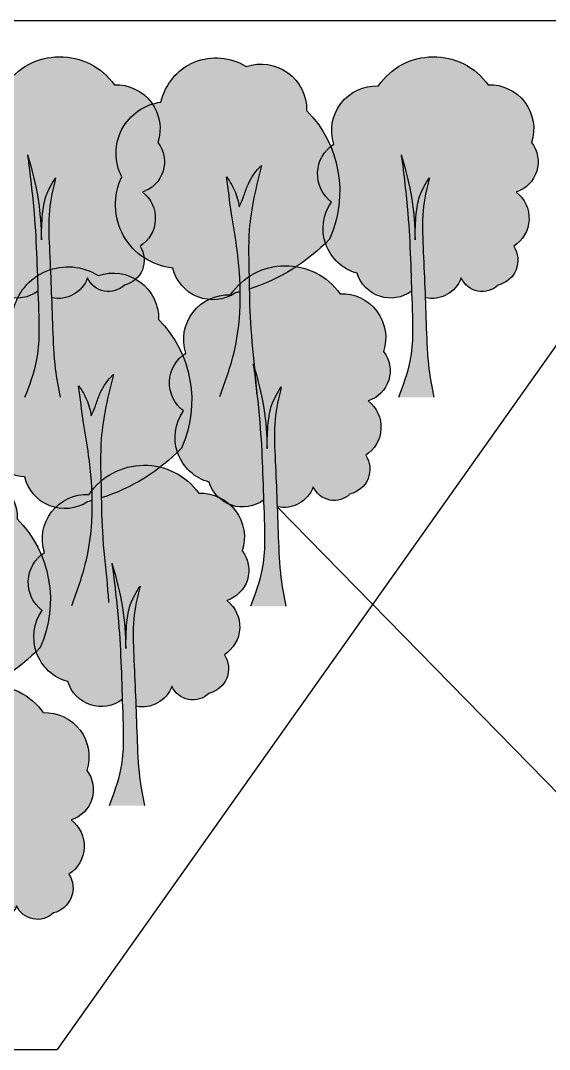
# Model space of a CAD drawing. Header units: millimetres. Extents: x -168 to 2937, y -666 to 1342.
# Drawn here: x 1070.3 to 1094.69, y 622.48 to 669.89 of the extents above; entities that cross this region are included whole.
import ezdxf

# ---------------------------------------------------------------- set-up
doc = ezdxf.new("R2010")
doc.units = ezdxf.units.MM

msp = doc.modelspace()

# ---------------------------------------------------------------- hatches: boundary and pattern name
h = msp.add_hatch(color=82)
edge = h.paths.add_edge_path()
edge.add_spline(control_points=[(1071.103, 657.425), (1071.063, 658.625), (1071.002, 660.714), (1070.742, 662.802), (1070.63, 663.703)], knot_values=[0, 0, 0, 0, 2.488764, 4.377171, 4.377171, 4.377171, 4.377171], degree=3, periodic=0)
edge.add_spline(control_points=[(1070.63, 663.703), (1070.82, 663.026), (1071.18, 661.743), (1071.242, 660.413), (1071.271, 659.784)], knot_values=[0, 0, 0, 0, 2.101943, 3.981989, 3.981989, 3.981989, 3.981989], degree=3, periodic=0)
edge.add_spline(control_points=[(1071.271, 659.784), (1071.274, 660.185), (1071.279, 660.856), (1071.438, 661.855), (1071.751, 662.369), (1071.922, 662.649)], knot_values=[0, 0, 0, 0, 1.203401, 2.016222, 2.989721, 2.989721, 2.989721, 2.989721], degree=3, periodic=0)
edge.add_spline(control_points=[(1071.922, 662.649), (1071.802, 662.148), (1071.552, 661.098), (1071.647, 659.233), (1071.701, 657.896), (1071.731, 657.118)], knot_values=[0, 0, 0, 0, 1.06753, 2.238246, 3.860341, 3.860341, 3.860341, 3.860341], degree=3, periodic=0)
edge.add_arc((1072.035, 658.532), 1.446, 257.8355, 339.9128)
edge.add_arc((1074.361, 658.467), 1.059, 204.0509, 314.0509)
edge.add_arc((1074.829, 658.849), 1.174, 283.1893, 393.1893)
edge.add_arc((1074.992, 660.78), 1.527, 302.482, 412.482)
edge.add_arc((1075.481, 663.381), 1.458, 287.599, 397.599)
edge.add_arc((1074.7, 664.901), 2.036, 341.9772, 451.9772)
edge.add_arc((1072.121, 665.138), 3.087, 35.6225, 145.6225)
edge.add_arc((1069.484, 664.816), 2.067, 87.5238, 197.5238)
edge.add_arc((1068.393, 662.826), 1.626, 122.7822, 232.7822)
edge.add_arc((1069.151, 660.306), 2.129, 144.8712, 254.8712)
edge.add_arc((1070.139, 658.716), 1.612, 196.8088, 306.7501)
h = msp.add_hatch(color=82)
edge = h.paths.add_edge_path()
edge.add_spline(control_points=[(1079.806, 662.687), (1079.863, 662.604), (1080.078, 662.288), (1080.293, 661.823), (1080.363, 661.427), (1080.385, 661.308)], knot_values=[0, 0, 0, 0, 0.301851, 1.145417, 1.507706, 1.507706, 1.507706, 1.507706], degree=3, periodic=0)
edge.add_spline(control_points=[(1080.385, 661.308), (1080.452, 661.458), (1080.594, 661.777), (1080.801, 662.428), (1081.109, 662.919), (1081.378, 663.183), (1081.408, 663.212)], knot_values=[0, 0, 0, 0, 0.493374, 1.044913, 2.052444, 2.177929, 2.177929, 2.177929, 2.177929], degree=3, periodic=0)
edge.add_spline(control_points=[(1081.408, 663.212), (1081.167, 662.228), (1080.753, 660.544), (1080.833, 658.621), (1080.848, 657.712), (1080.851, 657.52)], knot_values=[0, 0, 0, 0, 3.021013, 5.168702, 5.743394, 5.743394, 5.743394, 5.743394], degree=3, periodic=0)
edge.add_arc((1078.116, 666.058), 8.965, 287.7625, 315.8902)
edge.add_arc((1079.678, 662.009), 5.345, 335.8041, 404.4294)
edge.add_arc((1081.395, 665.785), 2.1, 359.0522, 469.0522)
edge.add_arc((1079.316, 665.574), 2.6, 57.6103, 167.6103)
edge.add_arc((1077.08, 663.782), 2.37, 97.343, 207.343)
edge.add_arc((1077.62, 661.413), 2.939, 154.1922, 264.1922)
edge.add_arc((1079.172, 658.93), 1.9, 193.3944, 303.3944)
edge.add_arc((1078.116, 666.058), 8.965, 283.5554, 284.9737)
edge.add_spline(control_points=[(1080.433, 657.397), (1080.423, 658.101), (1080.317, 659.312), (1080.014, 661.052), (1079.879, 662.118), (1079.806, 662.687)], knot_values=[4.949863, 4.949863, 4.949863, 4.949863, 7.040518, 8.542902, 10.261986, 10.261986, 10.261986, 10.261986], degree=3, periodic=0)
h = msp.add_hatch(color=46)
edge = h.paths.add_edge_path()
edge.add_spline(control_points=[(1081.186, 652.71), (1081.165, 653.002), (1081.086, 654.087), (1080.884, 655.686), (1080.86, 657.001), (1080.851, 657.52)], knot_values=[5.743394, 5.743394, 5.743394, 5.743394, 6.619815, 9.009062, 10.567579, 10.567579, 10.567579, 10.567579], degree=3, periodic=0)
edge.add_arc((1078.116, 666.058), 8.965, 287.7625, 315.8902)
edge.add_arc((1079.678, 662.009), 5.345, 335.8041, 404.4294)
edge.add_arc((1081.395, 665.785), 2.1, 359.0522, 469.0522)
edge.add_arc((1079.316, 665.574), 2.6, 57.6103, 167.6103)
edge.add_arc((1077.08, 663.782), 2.37, 97.343, 207.343)
edge.add_arc((1077.62, 661.413), 2.939, 154.1922, 264.1922)
edge.add_arc((1079.172, 658.93), 1.9, 193.3944, 303.3944)
edge.add_arc((1078.116, 666.058), 8.965, 283.5554, 284.9737)
edge.add_spline(control_points=[(1080.433, 657.397), (1080.446, 656.475), (1080.308, 654.815), (1079.746, 653.258), (1079.495, 652.563)], knot_values=[0, 0, 0, 0, 2.741304, 4.949863, 4.949863, 4.949863, 4.949863], degree=3, periodic=0)
edge.add_line((1079.495, 652.563), (1081.186, 652.71))
edge = h.paths.add_edge_path(flags=17)
edge.add_spline(control_points=[(1080.433, 657.397), (1080.423, 658.101), (1080.317, 659.312), (1080.014, 661.052), (1079.879, 662.118), (1079.806, 662.687)], knot_values=[4.949863, 4.949863, 4.949863, 4.949863, 7.040518, 8.542902, 10.261986, 10.261986, 10.261986, 10.261986], degree=3, periodic=0)
edge.add_spline(control_points=[(1079.806, 662.687), (1079.863, 662.604), (1080.078, 662.288), (1080.293, 661.823), (1080.363, 661.427), (1080.385, 661.308)], knot_values=[0, 0, 0, 0, 0.301851, 1.145417, 1.507706, 1.507706, 1.507706, 1.507706], degree=3, periodic=0)
edge.add_spline(control_points=[(1080.385, 661.308), (1080.452, 661.458), (1080.594, 661.777), (1080.801, 662.428), (1081.109, 662.919), (1081.378, 663.183), (1081.408, 663.212)], knot_values=[0, 0, 0, 0, 0.493374, 1.044913, 2.052444, 2.177929, 2.177929, 2.177929, 2.177929], degree=3, periodic=0)
edge.add_spline(control_points=[(1081.408, 663.212), (1081.167, 662.228), (1080.753, 660.544), (1080.833, 658.621), (1080.848, 657.712), (1080.851, 657.52)], knot_values=[0, 0, 0, 0, 3.021013, 5.168702, 5.743394, 5.743394, 5.743394, 5.743394], degree=3, periodic=0)
edge.add_arc((1078.116, 666.058), 8.965, 287.7625, 315.8902)
edge.add_arc((1079.678, 662.009), 5.345, 335.8041, 404.4294)
edge.add_arc((1081.395, 665.785), 2.1, 359.0522, 469.0522)
edge.add_arc((1079.316, 665.574), 2.6, 57.6103, 167.6103)
edge.add_arc((1077.08, 663.782), 2.37, 97.343, 207.343)
edge.add_arc((1077.62, 661.413), 2.939, 154.1922, 264.1922)
edge.add_arc((1079.172, 658.93), 1.9, 193.3944, 303.3944)
edge.add_arc((1078.116, 666.058), 8.965, 283.5554, 284.9737)
h = msp.add_hatch(color=82)
edge = h.paths.add_edge_path()
edge.add_spline(control_points=[(1088.334, 657.425), (1088.294, 658.625), (1088.233, 660.714), (1087.973, 662.802), (1087.861, 663.703)], knot_values=[0, 0, 0, 0, 2.488764, 4.377171, 4.377171, 4.377171, 4.377171], degree=3, periodic=0)
edge.add_spline(control_points=[(1087.861, 663.703), (1088.051, 663.026), (1088.411, 661.743), (1088.473, 660.413), (1088.502, 659.784)], knot_values=[0, 0, 0, 0, 2.101943, 3.981989, 3.981989, 3.981989, 3.981989], degree=3, periodic=0)
edge.add_spline(control_points=[(1088.502, 659.784), (1088.505, 660.185), (1088.51, 660.856), (1088.669, 661.855), (1088.982, 662.369), (1089.153, 662.649)], knot_values=[0, 0, 0, 0, 1.203401, 2.016222, 2.989721, 2.989721, 2.989721, 2.989721], degree=3, periodic=0)
edge.add_spline(control_points=[(1089.153, 662.649), (1089.033, 662.148), (1088.783, 661.098), (1088.878, 659.233), (1088.932, 657.896), (1088.962, 657.118)], knot_values=[0, 0, 0, 0, 1.06753, 2.238246, 3.860341, 3.860341, 3.860341, 3.860341], degree=3, periodic=0)
edge.add_arc((1089.266, 658.532), 1.446, 257.8355, 339.9128)
edge.add_arc((1091.592, 658.467), 1.059, 204.0509, 314.0509)
edge.add_arc((1092.06, 658.849), 1.174, 283.1893, 393.1893)
edge.add_arc((1092.223, 660.78), 1.527, 302.482, 412.482)
edge.add_arc((1092.712, 663.381), 1.458, 287.599, 397.599)
edge.add_arc((1091.931, 664.901), 2.036, 341.9772, 451.9772)
edge.add_arc((1089.352, 665.138), 3.087, 35.6225, 145.6225)
edge.add_arc((1086.715, 664.816), 2.067, 87.5238, 197.5238)
edge.add_arc((1085.624, 662.826), 1.626, 122.7822, 232.7822)
edge.add_arc((1086.382, 660.306), 2.129, 144.8712, 254.8712)
edge.add_arc((1087.37, 658.716), 1.612, 196.8088, 306.7501)
h = msp.add_hatch(color=46)
edge = h.paths.add_edge_path()
edge.add_spline(control_points=[(1071.706, 657.761), (1071.683, 658.324), (1071.636, 659.449), (1071.554, 661.06), (1071.785, 662.075), (1071.896, 662.539)], knot_values=[0.077867, 0.077867, 0.077867, 0.077867, 1.252841, 2.423557, 3.41322, 3.41322, 3.41322, 3.41322], degree=3, periodic=0)
edge.add_line((1071.896, 662.539), (1071.912, 662.632))
edge.add_spline(control_points=[(1071.912, 662.632), (1071.744, 662.358), (1071.437, 661.849), (1071.279, 660.856), (1071.274, 660.185), (1071.271, 659.784)], knot_values=[0, 0, 0, 0, 0.662796, 1.227255, 2.06295, 2.06295, 2.06295, 2.06295], degree=3, periodic=0)
edge.add_spline(control_points=[(1071.271, 659.784), (1071.242, 660.413), (1071.18, 661.743), (1070.82, 663.026), (1070.63, 663.703)], knot_values=[0, 0, 0, 0, 1.880046, 3.981989, 3.981989, 3.981989, 3.981989], degree=3, periodic=0)
edge.add_spline(control_points=[(1070.63, 663.703), (1070.742, 662.802), (1070.988, 660.827), (1071.056, 658.852), (1071.092, 657.768)], knot_values=[0, 0, 0, 0, 1.888407, 4.139544, 4.139544, 4.139544, 4.139544], degree=3, periodic=0)
edge.add_line((1071.092, 657.768), (1071.706, 657.761))
h = msp.add_hatch(color=46)
edge = h.paths.add_edge_path()
edge.add_spline(control_points=[(1088.937, 657.761), (1088.914, 658.324), (1088.867, 659.449), (1088.785, 661.06), (1089.016, 662.075), (1089.127, 662.539)], knot_values=[0.077867, 0.077867, 0.077867, 0.077867, 1.252841, 2.423557, 3.41322, 3.41322, 3.41322, 3.41322], degree=3, periodic=0)
edge.add_line((1089.127, 662.539), (1089.143, 662.632))
edge.add_spline(control_points=[(1089.143, 662.632), (1088.975, 662.358), (1088.668, 661.849), (1088.51, 660.856), (1088.505, 660.185), (1088.502, 659.784)], knot_values=[0, 0, 0, 0, 0.662796, 1.227255, 2.06295, 2.06295, 2.06295, 2.06295], degree=3, periodic=0)
edge.add_spline(control_points=[(1088.502, 659.784), (1088.473, 660.413), (1088.411, 661.743), (1088.051, 663.026), (1087.861, 663.703)], knot_values=[0, 0, 0, 0, 1.880046, 3.981989, 3.981989, 3.981989, 3.981989], degree=3, periodic=0)
edge.add_spline(control_points=[(1087.861, 663.703), (1087.973, 662.802), (1088.219, 660.827), (1088.287, 658.852), (1088.323, 657.768)], knot_values=[0, 0, 0, 0, 1.888407, 4.139544, 4.139544, 4.139544, 4.139544], degree=3, periodic=0)
edge.add_line((1088.323, 657.768), (1088.937, 657.761))
h = msp.add_hatch(color=82)
edge = h.paths.add_edge_path()
edge.add_spline(control_points=[(1072.981, 653.058), (1073.038, 652.975), (1073.253, 652.66), (1073.468, 652.194), (1073.539, 651.798), (1073.56, 651.679)], knot_values=[0, 0, 0, 0, 0.301851, 1.145417, 1.507706, 1.507706, 1.507706, 1.507706], degree=3, periodic=0)
edge.add_spline(control_points=[(1073.56, 651.679), (1073.627, 651.83), (1073.769, 652.148), (1073.976, 652.8), (1074.284, 653.29), (1074.553, 653.555), (1074.583, 653.584)], knot_values=[0, 0, 0, 0, 0.493374, 1.044913, 2.052444, 2.177929, 2.177929, 2.177929, 2.177929], degree=3, periodic=0)
edge.add_spline(control_points=[(1074.583, 653.584), (1074.342, 652.6), (1073.928, 650.916), (1074.008, 648.992), (1074.023, 648.084), (1074.026, 647.892)], knot_values=[0, 0, 0, 0, 3.021013, 5.168702, 5.743394, 5.743394, 5.743394, 5.743394], degree=3, periodic=0)
edge.add_arc((1071.291, 656.429), 8.965, 287.7625, 315.8902)
edge.add_arc((1072.853, 652.38), 5.345, 335.8041, 404.4294)
edge.add_arc((1074.57, 656.156), 2.1, 359.0522, 469.0522)
edge.add_arc((1072.491, 655.946), 2.6, 57.6103, 167.6103)
edge.add_arc((1070.255, 654.153), 2.37, 97.343, 207.343)
edge.add_arc((1070.795, 651.785), 2.939, 154.1922, 264.1922)
edge.add_arc((1072.347, 649.301), 1.9, 193.3944, 303.3944)
edge.add_arc((1071.291, 656.429), 8.965, 283.5554, 284.9737)
edge.add_spline(control_points=[(1073.608, 647.769), (1073.598, 648.472), (1073.492, 649.683), (1073.189, 651.424), (1073.054, 652.49), (1072.981, 653.058)], knot_values=[4.949863, 4.949863, 4.949863, 4.949863, 7.040518, 8.542902, 10.261986, 10.261986, 10.261986, 10.261986], degree=3, periodic=0)
h = msp.add_hatch(color=46)
edge = h.paths.add_edge_path()
edge.add_spline(control_points=[(1074.361, 643.082), (1074.34, 643.373), (1074.261, 644.459), (1074.059, 646.058), (1074.035, 647.372), (1074.026, 647.892)], knot_values=[5.743394, 5.743394, 5.743394, 5.743394, 6.619815, 9.009062, 10.567579, 10.567579, 10.567579, 10.567579], degree=3, periodic=0)
edge.add_arc((1071.291, 656.429), 8.965, 287.7625, 315.8902)
edge.add_arc((1072.853, 652.38), 5.345, 335.8041, 404.4294)
edge.add_arc((1074.57, 656.156), 2.1, 359.0522, 469.0522)
edge.add_arc((1072.491, 655.946), 2.6, 57.6103, 167.6103)
edge.add_arc((1070.255, 654.153), 2.37, 97.343, 207.343)
edge.add_arc((1070.795, 651.785), 2.939, 154.1922, 264.1922)
edge.add_arc((1072.347, 649.301), 1.9, 193.3944, 303.3944)
edge.add_arc((1071.291, 656.429), 8.965, 283.5554, 284.9737)
edge.add_spline(control_points=[(1073.608, 647.769), (1073.621, 646.847), (1073.483, 645.186), (1072.921, 643.629), (1072.67, 642.934)], knot_values=[0, 0, 0, 0, 2.741304, 4.949863, 4.949863, 4.949863, 4.949863], degree=3, periodic=0)
edge.add_line((1072.67, 642.934), (1074.361, 643.082))
edge = h.paths.add_edge_path(flags=17)
edge.add_spline(control_points=[(1073.608, 647.769), (1073.598, 648.472), (1073.492, 649.683), (1073.189, 651.424), (1073.054, 652.49), (1072.981, 653.058)], knot_values=[4.949863, 4.949863, 4.949863, 4.949863, 7.040518, 8.542902, 10.261986, 10.261986, 10.261986, 10.261986], degree=3, periodic=0)
edge.add_spline(control_points=[(1072.981, 653.058), (1073.038, 652.975), (1073.253, 652.66), (1073.468, 652.194), (1073.539, 651.798), (1073.56, 651.679)], knot_values=[0, 0, 0, 0, 0.301851, 1.145417, 1.507706, 1.507706, 1.507706, 1.507706], degree=3, periodic=0)
edge.add_spline(control_points=[(1073.56, 651.679), (1073.627, 651.83), (1073.769, 652.148), (1073.976, 652.8), (1074.284, 653.29), (1074.553, 653.555), (1074.583, 653.584)], knot_values=[0, 0, 0, 0, 0.493374, 1.044913, 2.052444, 2.177929, 2.177929, 2.177929, 2.177929], degree=3, periodic=0)
edge.add_spline(control_points=[(1074.583, 653.584), (1074.342, 652.6), (1073.928, 650.916), (1074.008, 648.992), (1074.023, 648.084), (1074.026, 647.892)], knot_values=[0, 0, 0, 0, 3.021013, 5.168702, 5.743394, 5.743394, 5.743394, 5.743394], degree=3, periodic=0)
edge.add_arc((1071.291, 656.429), 8.965, 287.7625, 315.8902)
edge.add_arc((1072.853, 652.38), 5.345, 335.8041, 404.4294)
edge.add_arc((1074.57, 656.156), 2.1, 359.0522, 469.0522)
edge.add_arc((1072.491, 655.946), 2.6, 57.6103, 167.6103)
edge.add_arc((1070.255, 654.153), 2.37, 97.343, 207.343)
edge.add_arc((1070.795, 651.785), 2.939, 154.1922, 264.1922)
edge.add_arc((1072.347, 649.301), 1.9, 193.3944, 303.3944)
edge.add_arc((1071.291, 656.429), 8.965, 283.5554, 284.9737)
h = msp.add_hatch(color=82)
edge = h.paths.add_edge_path()
edge.add_spline(control_points=[(1081.509, 647.796), (1081.469, 648.996), (1081.408, 651.085), (1081.148, 653.174), (1081.036, 654.074)], knot_values=[0, 0, 0, 0, 2.488764, 4.377171, 4.377171, 4.377171, 4.377171], degree=3, periodic=0)
edge.add_spline(control_points=[(1081.036, 654.074), (1081.226, 653.397), (1081.586, 652.114), (1081.648, 650.784), (1081.677, 650.156)], knot_values=[0, 0, 0, 0, 2.101943, 3.981989, 3.981989, 3.981989, 3.981989], degree=3, periodic=0)
edge.add_spline(control_points=[(1081.677, 650.156), (1081.68, 650.556), (1081.685, 651.228), (1081.844, 652.227), (1082.157, 652.74), (1082.328, 653.02)], knot_values=[0, 0, 0, 0, 1.203401, 2.016222, 2.989721, 2.989721, 2.989721, 2.989721], degree=3, periodic=0)
edge.add_spline(control_points=[(1082.328, 653.02), (1082.208, 652.519), (1081.958, 651.469), (1082.053, 649.605), (1082.107, 648.267), (1082.137, 647.49)], knot_values=[0, 0, 0, 0, 1.06753, 2.238246, 3.860341, 3.860341, 3.860341, 3.860341], degree=3, periodic=0)
edge.add_arc((1082.441, 648.903), 1.446, 257.8355, 339.9128)
edge.add_arc((1084.767, 648.839), 1.059, 204.0509, 314.0509)
edge.add_arc((1085.235, 649.22), 1.174, 283.1893, 393.1893)
edge.add_arc((1085.398, 651.151), 1.527, 302.482, 412.482)
edge.add_arc((1085.887, 653.753), 1.458, 287.599, 397.599)
edge.add_arc((1085.106, 655.272), 2.036, 341.9772, 451.9772)
edge.add_arc((1082.527, 655.509), 3.087, 35.6225, 145.6225)
edge.add_arc((1079.89, 655.187), 2.067, 87.5238, 197.5238)
edge.add_arc((1078.799, 653.198), 1.626, 122.7822, 232.7822)
edge.add_arc((1079.557, 650.677), 2.129, 144.8712, 254.8712)
edge.add_arc((1080.545, 649.088), 1.612, 196.8088, 306.7501)
h = msp.add_hatch(color=46)
edge = h.paths.add_edge_path()
edge.add_line((1071.706, 657.761), (1071.092, 657.768))
edge.add_spline(control_points=[(1071.092, 657.768), (1071.096, 657.654), (1071.099, 657.539), (1071.103, 657.425)], knot_values=[4.139544, 4.139544, 4.139544, 4.139544, 4.377171, 4.377171, 4.377171, 4.377171], degree=3, periodic=0)
edge.add_spline(control_points=[(1071.103, 657.425), (1071.106, 657.344), (1071.109, 657.263), (1071.111, 657.182)], knot_values=[4.377171, 4.377171, 4.377171, 4.377171, 4.545079, 4.545079, 4.545079, 4.545079], degree=3, periodic=0)
edge.add_line((1071.111, 657.182), (1071.706, 657.761))
edge = h.paths.add_edge_path()
edge.add_spline(control_points=[(1071.731, 657.118), (1071.723, 657.333), (1071.714, 657.547), (1071.706, 657.761)], knot_values=[3.41322, 3.41322, 3.41322, 3.41322, 3.860341, 3.860341, 3.860341, 3.860341], degree=3, periodic=0)
edge.add_line((1071.706, 657.761), (1071.111, 657.182))
edge.add_spline(control_points=[(1071.111, 657.182), (1071.111, 657.178), (1071.111, 657.175), (1071.112, 657.171)], knot_values=[4.545079, 4.545079, 4.545079, 4.545079, 4.552356, 4.552356, 4.552356, 4.552356], degree=3, periodic=0)
edge.add_line((1071.112, 657.171), (1071.731, 657.118))
edge = h.paths.add_edge_path()
edge.add_line((1071.731, 657.118), (1071.112, 657.171))
edge.add_spline(control_points=[(1071.112, 657.171), (1071.114, 657.105), (1071.116, 657.039), (1071.118, 656.973)], knot_values=[4.552356, 4.552356, 4.552356, 4.552356, 4.68879, 4.68879, 4.68879, 4.68879], degree=3, periodic=0)
edge.add_line((1071.118, 656.973), (1071.737, 656.945))
edge.add_spline(control_points=[(1071.737, 656.945), (1071.735, 657.003), (1071.733, 657.061), (1071.731, 657.118)], knot_values=[3.860341, 3.860341, 3.860341, 3.860341, 3.980934, 3.980934, 3.980934, 3.980934], degree=3, periodic=0)
h = msp.add_hatch(color=46)
edge = h.paths.add_edge_path()
edge.add_line((1088.937, 657.761), (1088.323, 657.768))
edge.add_spline(control_points=[(1088.323, 657.768), (1088.327, 657.654), (1088.33, 657.539), (1088.334, 657.425)], knot_values=[4.139544, 4.139544, 4.139544, 4.139544, 4.377171, 4.377171, 4.377171, 4.377171], degree=3, periodic=0)
edge.add_spline(control_points=[(1088.334, 657.425), (1088.337, 657.344), (1088.339, 657.263), (1088.342, 657.182)], knot_values=[4.377171, 4.377171, 4.377171, 4.377171, 4.545079, 4.545079, 4.545079, 4.545079], degree=3, periodic=0)
edge.add_line((1088.342, 657.182), (1088.937, 657.761))
edge = h.paths.add_edge_path()
edge.add_spline(control_points=[(1088.962, 657.118), (1088.954, 657.333), (1088.945, 657.547), (1088.937, 657.761)], knot_values=[3.41322, 3.41322, 3.41322, 3.41322, 3.860341, 3.860341, 3.860341, 3.860341], degree=3, periodic=0)
edge.add_line((1088.937, 657.761), (1088.342, 657.182))
edge.add_spline(control_points=[(1088.342, 657.182), (1088.342, 657.178), (1088.342, 657.175), (1088.343, 657.171)], knot_values=[4.545079, 4.545079, 4.545079, 4.545079, 4.552356, 4.552356, 4.552356, 4.552356], degree=3, periodic=0)
edge.add_line((1088.343, 657.171), (1088.962, 657.118))
edge = h.paths.add_edge_path()
edge.add_line((1088.962, 657.118), (1088.343, 657.171))
edge.add_spline(control_points=[(1088.343, 657.171), (1088.345, 657.105), (1088.347, 657.039), (1088.349, 656.973)], knot_values=[4.552356, 4.552356, 4.552356, 4.552356, 4.68879, 4.68879, 4.68879, 4.68879], degree=3, periodic=0)
edge.add_line((1088.349, 656.973), (1088.968, 656.945))
edge.add_spline(control_points=[(1088.968, 656.945), (1088.966, 657.003), (1088.964, 657.061), (1088.962, 657.118)], knot_values=[3.860341, 3.860341, 3.860341, 3.860341, 3.980934, 3.980934, 3.980934, 3.980934], degree=3, periodic=0)
h = msp.add_hatch(color=46)
edge = h.paths.add_edge_path()
edge.add_spline(control_points=[(1072.126, 652.535), (1072.042, 652.971), (1071.844, 654.018), (1071.791, 655.5), (1071.753, 656.533), (1071.737, 656.945)], knot_values=[3.980934, 3.980934, 3.980934, 3.980934, 4.904631, 6.199882, 7.060459, 7.060459, 7.060459, 7.060459], degree=3, periodic=0)
edge.add_line((1071.737, 656.945), (1071.118, 656.973))
edge.add_spline(control_points=[(1071.118, 656.973), (1071.12, 656.923), (1071.153, 655.99), (1071.223, 654.455), (1070.707, 653.079), (1070.493, 652.529)], knot_values=[4.68879, 4.68879, 4.68879, 4.68879, 4.79327, 6.616532, 7.833899, 7.833899, 7.833899, 7.833899], degree=3, periodic=0)
edge.add_line((1070.493, 652.529), (1072.126, 652.535))
h = msp.add_hatch(color=46)
edge = h.paths.add_edge_path()
edge.add_spline(control_points=[(1089.357, 652.535), (1089.273, 652.971), (1089.075, 654.018), (1089.022, 655.5), (1088.984, 656.533), (1088.968, 656.945)], knot_values=[3.980934, 3.980934, 3.980934, 3.980934, 4.904631, 6.199882, 7.060459, 7.060459, 7.060459, 7.060459], degree=3, periodic=0)
edge.add_line((1088.968, 656.945), (1088.349, 656.973))
edge.add_spline(control_points=[(1088.349, 656.973), (1088.351, 656.923), (1088.384, 655.99), (1088.454, 654.455), (1087.938, 653.079), (1087.724, 652.529)], knot_values=[4.68879, 4.68879, 4.68879, 4.68879, 4.79327, 6.616532, 7.833899, 7.833899, 7.833899, 7.833899], degree=3, periodic=0)
edge.add_line((1087.724, 652.529), (1089.357, 652.535))
h = msp.add_hatch(color=46)
edge = h.paths.add_edge_path()
edge.add_spline(control_points=[(1082.112, 648.133), (1082.089, 648.696), (1082.042, 649.821), (1081.96, 651.431), (1082.191, 652.446), (1082.302, 652.911)], knot_values=[0.077867, 0.077867, 0.077867, 0.077867, 1.252841, 2.423557, 3.41322, 3.41322, 3.41322, 3.41322], degree=3, periodic=0)
edge.add_line((1082.302, 652.911), (1082.318, 653.004))
edge.add_spline(control_points=[(1082.318, 653.004), (1082.15, 652.729), (1081.843, 652.22), (1081.685, 651.228), (1081.68, 650.556), (1081.677, 650.156)], knot_values=[0, 0, 0, 0, 0.662796, 1.227255, 2.06295, 2.06295, 2.06295, 2.06295], degree=3, periodic=0)
edge.add_spline(control_points=[(1081.677, 650.156), (1081.648, 650.784), (1081.586, 652.114), (1081.226, 653.397), (1081.036, 654.074)], knot_values=[0, 0, 0, 0, 1.880046, 3.981989, 3.981989, 3.981989, 3.981989], degree=3, periodic=0)
edge.add_spline(control_points=[(1081.036, 654.074), (1081.148, 653.174), (1081.394, 651.199), (1081.462, 649.223), (1081.498, 648.14)], knot_values=[0, 0, 0, 0, 1.888407, 4.139544, 4.139544, 4.139544, 4.139544], degree=3, periodic=0)
edge.add_line((1081.498, 648.14), (1082.112, 648.133))
h = msp.add_hatch(color=82)
edge = h.paths.add_edge_path()
edge.add_spline(control_points=[(1066.465, 643.866), (1066.522, 643.783), (1066.737, 643.467), (1066.952, 643.002), (1067.022, 642.606), (1067.044, 642.487)], knot_values=[0, 0, 0, 0, 0.301851, 1.145417, 1.507706, 1.507706, 1.507706, 1.507706], degree=3, periodic=0)
edge.add_spline(control_points=[(1067.044, 642.487), (1067.111, 642.637), (1067.253, 642.955), (1067.46, 643.607), (1067.768, 644.098), (1068.037, 644.362), (1068.067, 644.391)], knot_values=[0, 0, 0, 0, 0.493374, 1.044913, 2.052444, 2.177929, 2.177929, 2.177929, 2.177929], degree=3, periodic=0)
edge.add_spline(control_points=[(1068.067, 644.391), (1067.826, 643.407), (1067.412, 641.723), (1067.492, 639.8), (1067.507, 638.891), (1067.51, 638.699)], knot_values=[0, 0, 0, 0, 3.021013, 5.168702, 5.743394, 5.743394, 5.743394, 5.743394], degree=3, periodic=0)
edge.add_arc((1064.775, 647.237), 8.965, 287.7625, 315.8902)
edge.add_arc((1066.337, 643.188), 5.345, 335.8041, 404.4294)
edge.add_arc((1068.054, 646.964), 2.1, 359.0522, 469.0522)
edge.add_arc((1065.975, 646.753), 2.6, 57.6103, 167.6103)
edge.add_arc((1063.739, 644.961), 2.37, 97.343, 207.343)
edge.add_arc((1064.279, 642.592), 2.939, 154.1922, 264.1922)
edge.add_arc((1065.831, 640.108), 1.9, 193.3944, 303.3944)
edge.add_arc((1064.775, 647.237), 8.965, 283.5554, 284.9737)
edge.add_spline(control_points=[(1067.092, 638.576), (1067.082, 639.28), (1066.976, 640.491), (1066.673, 642.231), (1066.538, 643.297), (1066.465, 643.866)], knot_values=[4.949863, 4.949863, 4.949863, 4.949863, 7.040518, 8.542902, 10.261986, 10.261986, 10.261986, 10.261986], degree=3, periodic=0)
h = msp.add_hatch(color=46)
edge = h.paths.add_edge_path()
edge.add_spline(control_points=[(1067.845, 633.889), (1067.824, 634.181), (1067.745, 635.266), (1067.543, 636.865), (1067.519, 638.179), (1067.51, 638.699)], knot_values=[5.743394, 5.743394, 5.743394, 5.743394, 6.619815, 9.009062, 10.567579, 10.567579, 10.567579, 10.567579], degree=3, periodic=0)
edge.add_arc((1064.775, 647.237), 8.965, 287.7625, 315.8902)
edge.add_arc((1066.337, 643.188), 5.345, 335.8041, 404.4294)
edge.add_arc((1068.054, 646.964), 2.1, 359.0522, 469.0522)
edge.add_arc((1065.975, 646.753), 2.6, 57.6103, 167.6103)
edge.add_arc((1063.739, 644.961), 2.37, 97.343, 207.343)
edge.add_arc((1064.279, 642.592), 2.939, 154.1922, 264.1922)
edge.add_arc((1065.831, 640.108), 1.9, 193.3944, 303.3944)
edge.add_arc((1064.775, 647.237), 8.965, 283.5554, 284.9737)
edge.add_spline(control_points=[(1067.092, 638.576), (1067.105, 637.654), (1066.967, 635.994), (1066.405, 634.436), (1066.154, 633.742)], knot_values=[0, 0, 0, 0, 2.741304, 4.949863, 4.949863, 4.949863, 4.949863], degree=3, periodic=0)
edge.add_line((1066.154, 633.742), (1067.845, 633.889))
edge = h.paths.add_edge_path(flags=17)
edge.add_spline(control_points=[(1067.092, 638.576), (1067.082, 639.28), (1066.976, 640.491), (1066.673, 642.231), (1066.538, 643.297), (1066.465, 643.866)], knot_values=[4.949863, 4.949863, 4.949863, 4.949863, 7.040518, 8.542902, 10.261986, 10.261986, 10.261986, 10.261986], degree=3, periodic=0)
edge.add_spline(control_points=[(1066.465, 643.866), (1066.522, 643.783), (1066.737, 643.467), (1066.952, 643.002), (1067.022, 642.606), (1067.044, 642.487)], knot_values=[0, 0, 0, 0, 0.301851, 1.145417, 1.507706, 1.507706, 1.507706, 1.507706], degree=3, periodic=0)
edge.add_spline(control_points=[(1067.044, 642.487), (1067.111, 642.637), (1067.253, 642.955), (1067.46, 643.607), (1067.768, 644.098), (1068.037, 644.362), (1068.067, 644.391)], knot_values=[0, 0, 0, 0, 0.493374, 1.044913, 2.052444, 2.177929, 2.177929, 2.177929, 2.177929], degree=3, periodic=0)
edge.add_spline(control_points=[(1068.067, 644.391), (1067.826, 643.407), (1067.412, 641.723), (1067.492, 639.8), (1067.507, 638.891), (1067.51, 638.699)], knot_values=[0, 0, 0, 0, 3.021013, 5.168702, 5.743394, 5.743394, 5.743394, 5.743394], degree=3, periodic=0)
edge.add_arc((1064.775, 647.237), 8.965, 287.7625, 315.8902)
edge.add_arc((1066.337, 643.188), 5.345, 335.8041, 404.4294)
edge.add_arc((1068.054, 646.964), 2.1, 359.0522, 469.0522)
edge.add_arc((1065.975, 646.753), 2.6, 57.6103, 167.6103)
edge.add_arc((1063.739, 644.961), 2.37, 97.343, 207.343)
edge.add_arc((1064.279, 642.592), 2.939, 154.1922, 264.1922)
edge.add_arc((1065.831, 640.108), 1.9, 193.3944, 303.3944)
edge.add_arc((1064.775, 647.237), 8.965, 283.5554, 284.9737)
h = msp.add_hatch(color=82)
edge = h.paths.add_edge_path()
edge.add_spline(control_points=[(1074.993, 638.604), (1074.953, 639.804), (1074.892, 641.893), (1074.632, 643.981), (1074.52, 644.882)], knot_values=[0, 0, 0, 0, 2.488764, 4.377171, 4.377171, 4.377171, 4.377171], degree=3, periodic=0)
edge.add_spline(control_points=[(1074.52, 644.882), (1074.71, 644.205), (1075.07, 642.922), (1075.132, 641.591), (1075.161, 640.963)], knot_values=[0, 0, 0, 0, 2.101943, 3.981989, 3.981989, 3.981989, 3.981989], degree=3, periodic=0)
edge.add_spline(control_points=[(1075.161, 640.963), (1075.164, 641.364), (1075.169, 642.035), (1075.328, 643.034), (1075.641, 643.548), (1075.812, 643.828)], knot_values=[0, 0, 0, 0, 1.203401, 2.016222, 2.989721, 2.989721, 2.989721, 2.989721], degree=3, periodic=0)
edge.add_spline(control_points=[(1075.812, 643.828), (1075.692, 643.327), (1075.442, 642.276), (1075.537, 640.412), (1075.591, 639.074), (1075.621, 638.297)], knot_values=[0, 0, 0, 0, 1.06753, 2.238246, 3.860341, 3.860341, 3.860341, 3.860341], degree=3, periodic=0)
edge.add_arc((1075.925, 639.711), 1.446, 257.8355, 339.9128)
edge.add_arc((1078.251, 639.646), 1.059, 204.0509, 314.0509)
edge.add_arc((1078.719, 640.027), 1.174, 283.1893, 393.1893)
edge.add_arc((1078.882, 641.958), 1.527, 302.482, 412.482)
edge.add_arc((1079.371, 644.56), 1.458, 287.599, 397.599)
edge.add_arc((1078.59, 646.08), 2.036, 341.9772, 451.9772)
edge.add_arc((1076.011, 646.317), 3.087, 35.6225, 145.6225)
edge.add_arc((1073.374, 645.995), 2.067, 87.5238, 197.5238)
edge.add_arc((1072.283, 644.005), 1.626, 122.7822, 232.7822)
edge.add_arc((1073.041, 641.485), 2.129, 144.8712, 254.8712)
edge.add_arc((1074.029, 639.895), 1.612, 196.8088, 306.7501)
h = msp.add_hatch(color=46)
edge = h.paths.add_edge_path()
edge.add_line((1082.112, 648.133), (1081.498, 648.14))
edge.add_spline(control_points=[(1081.498, 648.14), (1081.502, 648.025), (1081.505, 647.911), (1081.509, 647.796)], knot_values=[4.139544, 4.139544, 4.139544, 4.139544, 4.377171, 4.377171, 4.377171, 4.377171], degree=3, periodic=0)
edge.add_spline(control_points=[(1081.509, 647.796), (1081.512, 647.715), (1081.515, 647.634), (1081.517, 647.553)], knot_values=[4.377171, 4.377171, 4.377171, 4.377171, 4.545079, 4.545079, 4.545079, 4.545079], degree=3, periodic=0)
edge.add_line((1081.517, 647.553), (1082.112, 648.133))
edge = h.paths.add_edge_path()
edge.add_spline(control_points=[(1082.137, 647.49), (1082.129, 647.704), (1082.12, 647.918), (1082.112, 648.133)], knot_values=[3.41322, 3.41322, 3.41322, 3.41322, 3.860341, 3.860341, 3.860341, 3.860341], degree=3, periodic=0)
edge.add_line((1082.112, 648.133), (1081.517, 647.553))
edge.add_spline(control_points=[(1081.517, 647.553), (1081.517, 647.55), (1081.517, 647.546), (1081.518, 647.543)], knot_values=[4.545079, 4.545079, 4.545079, 4.545079, 4.552356, 4.552356, 4.552356, 4.552356], degree=3, periodic=0)
edge.add_line((1081.518, 647.543), (1082.137, 647.49))
edge = h.paths.add_edge_path()
edge.add_line((1082.137, 647.49), (1081.518, 647.543))
edge.add_spline(control_points=[(1081.518, 647.543), (1081.52, 647.477), (1081.522, 647.411), (1081.524, 647.345)], knot_values=[4.552356, 4.552356, 4.552356, 4.552356, 4.68879, 4.68879, 4.68879, 4.68879], degree=3, periodic=0)
edge.add_line((1081.524, 647.345), (1082.143, 647.317))
edge.add_spline(control_points=[(1082.143, 647.317), (1082.141, 647.374), (1082.139, 647.432), (1082.137, 647.49)], knot_values=[3.860341, 3.860341, 3.860341, 3.860341, 3.980934, 3.980934, 3.980934, 3.980934], degree=3, periodic=0)
h = msp.add_hatch(color=46)
edge = h.paths.add_edge_path()
edge.add_spline(control_points=[(1082.532, 642.906), (1082.448, 643.342), (1082.25, 644.39), (1082.197, 645.871), (1082.159, 646.904), (1082.143, 647.317)], knot_values=[3.980934, 3.980934, 3.980934, 3.980934, 4.904631, 6.199882, 7.060459, 7.060459, 7.060459, 7.060459], degree=3, periodic=0)
edge.add_line((1082.143, 647.317), (1081.524, 647.345))
edge.add_spline(control_points=[(1081.524, 647.345), (1081.526, 647.294), (1081.559, 646.362), (1081.629, 644.826), (1081.113, 643.45), (1080.899, 642.901)], knot_values=[4.68879, 4.68879, 4.68879, 4.68879, 4.79327, 6.616532, 7.833899, 7.833899, 7.833899, 7.833899], degree=3, periodic=0)
edge.add_line((1080.899, 642.901), (1082.532, 642.906))
h = msp.add_hatch(color=46)
edge = h.paths.add_edge_path()
edge.add_spline(control_points=[(1075.596, 638.94), (1075.573, 639.503), (1075.526, 640.628), (1075.444, 642.239), (1075.675, 643.254), (1075.786, 643.718)], knot_values=[0.077867, 0.077867, 0.077867, 0.077867, 1.252841, 2.423557, 3.41322, 3.41322, 3.41322, 3.41322], degree=3, periodic=0)
edge.add_line((1075.786, 643.718), (1075.802, 643.811))
edge.add_spline(control_points=[(1075.802, 643.811), (1075.634, 643.537), (1075.327, 643.028), (1075.169, 642.035), (1075.164, 641.364), (1075.161, 640.963)], knot_values=[0, 0, 0, 0, 0.662796, 1.227255, 2.06295, 2.06295, 2.06295, 2.06295], degree=3, periodic=0)
edge.add_spline(control_points=[(1075.161, 640.963), (1075.132, 641.591), (1075.07, 642.922), (1074.71, 644.205), (1074.52, 644.882)], knot_values=[0, 0, 0, 0, 1.880046, 3.981989, 3.981989, 3.981989, 3.981989], degree=3, periodic=0)
edge.add_spline(control_points=[(1074.52, 644.882), (1074.632, 643.981), (1074.878, 642.006), (1074.946, 640.031), (1074.982, 638.947)], knot_values=[0, 0, 0, 0, 1.888407, 4.139544, 4.139544, 4.139544, 4.139544], degree=3, periodic=0)
edge.add_line((1074.982, 638.947), (1075.596, 638.94))
h = msp.add_hatch(color=82)
edge = h.paths.add_edge_path()
edge.add_spline(control_points=[(1067.825, 628.491), (1067.785, 629.691), (1067.724, 631.78), (1067.464, 633.868), (1067.351, 634.769)], knot_values=[0, 0, 0, 0, 2.488764, 4.377171, 4.377171, 4.377171, 4.377171], degree=3, periodic=0)
edge.add_spline(control_points=[(1067.351, 634.769), (1067.542, 634.092), (1067.902, 632.809), (1067.963, 631.479), (1067.992, 630.85)], knot_values=[0, 0, 0, 0, 2.101943, 3.981989, 3.981989, 3.981989, 3.981989], degree=3, periodic=0)
edge.add_spline(control_points=[(1067.992, 630.85), (1067.995, 631.251), (1068.001, 631.922), (1068.16, 632.921), (1068.473, 633.435), (1068.643, 633.715)], knot_values=[0, 0, 0, 0, 1.203401, 2.016222, 2.989721, 2.989721, 2.989721, 2.989721], degree=3, periodic=0)
edge.add_spline(control_points=[(1068.643, 633.715), (1068.524, 633.214), (1068.274, 632.164), (1068.368, 630.299), (1068.423, 628.962), (1068.452, 628.185)], knot_values=[0, 0, 0, 0, 1.06753, 2.238246, 3.860341, 3.860341, 3.860341, 3.860341], degree=3, periodic=0)
edge.add_arc((1068.757, 629.598), 1.446, 257.8355, 339.9128)
edge.add_arc((1071.082, 629.533), 1.059, 204.0509, 314.0509)
edge.add_arc((1071.551, 629.915), 1.174, 283.1893, 393.1893)
edge.add_arc((1071.713, 631.846), 1.527, 302.482, 412.482)
edge.add_arc((1072.202, 634.447), 1.458, 287.599, 397.599)
edge.add_arc((1071.422, 635.967), 2.036, 341.9772, 451.9772)
edge.add_arc((1068.842, 636.204), 3.087, 35.6225, 145.6225)
edge.add_arc((1066.205, 635.882), 2.067, 87.5238, 197.5238)
edge.add_arc((1065.115, 633.892), 1.626, 122.7822, 232.7822)
edge.add_arc((1065.873, 631.372), 2.129, 144.8712, 254.8712)
edge.add_arc((1066.86, 629.782), 1.612, 196.8088, 306.7501)
h = msp.add_hatch(color=46)
edge = h.paths.add_edge_path()
edge.add_line((1075.596, 638.94), (1074.982, 638.947))
edge.add_spline(control_points=[(1074.982, 638.947), (1074.986, 638.833), (1074.989, 638.718), (1074.993, 638.604)], knot_values=[4.139544, 4.139544, 4.139544, 4.139544, 4.377171, 4.377171, 4.377171, 4.377171], degree=3, periodic=0)
edge.add_spline(control_points=[(1074.993, 638.604), (1074.996, 638.523), (1074.998, 638.442), (1075.001, 638.361)], knot_values=[4.377171, 4.377171, 4.377171, 4.377171, 4.545079, 4.545079, 4.545079, 4.545079], degree=3, periodic=0)
edge.add_line((1075.001, 638.361), (1075.596, 638.94))
edge = h.paths.add_edge_path()
edge.add_spline(control_points=[(1075.621, 638.297), (1075.613, 638.512), (1075.604, 638.726), (1075.596, 638.94)], knot_values=[3.41322, 3.41322, 3.41322, 3.41322, 3.860341, 3.860341, 3.860341, 3.860341], degree=3, periodic=0)
edge.add_line((1075.596, 638.94), (1075.001, 638.361))
edge.add_spline(control_points=[(1075.001, 638.361), (1075.001, 638.357), (1075.001, 638.354), (1075.002, 638.35)], knot_values=[4.545079, 4.545079, 4.545079, 4.545079, 4.552356, 4.552356, 4.552356, 4.552356], degree=3, periodic=0)
edge.add_line((1075.002, 638.35), (1075.621, 638.297))
edge = h.paths.add_edge_path()
edge.add_line((1075.621, 638.297), (1075.002, 638.35))
edge.add_spline(control_points=[(1075.002, 638.35), (1075.004, 638.284), (1075.006, 638.218), (1075.008, 638.152)], knot_values=[4.552356, 4.552356, 4.552356, 4.552356, 4.68879, 4.68879, 4.68879, 4.68879], degree=3, periodic=0)
edge.add_line((1075.008, 638.152), (1075.627, 638.124))
edge.add_spline(control_points=[(1075.627, 638.124), (1075.625, 638.182), (1075.623, 638.24), (1075.621, 638.297)], knot_values=[3.860341, 3.860341, 3.860341, 3.860341, 3.980934, 3.980934, 3.980934, 3.980934], degree=3, periodic=0)
h = msp.add_hatch(color=46)
edge = h.paths.add_edge_path()
edge.add_spline(control_points=[(1076.016, 633.714), (1075.932, 634.15), (1075.734, 635.197), (1075.681, 636.679), (1075.643, 637.712), (1075.627, 638.124)], knot_values=[3.980934, 3.980934, 3.980934, 3.980934, 4.904631, 6.199882, 7.060459, 7.060459, 7.060459, 7.060459], degree=3, periodic=0)
edge.add_line((1075.627, 638.124), (1075.008, 638.152))
edge.add_spline(control_points=[(1075.008, 638.152), (1075.01, 638.102), (1075.043, 637.169), (1075.113, 635.634), (1074.597, 634.258), (1074.383, 633.708)], knot_values=[4.68879, 4.68879, 4.68879, 4.68879, 4.79327, 6.616532, 7.833899, 7.833899, 7.833899, 7.833899], degree=3, periodic=0)
edge.add_line((1074.383, 633.708), (1076.016, 633.714))

# ---------------------------------------------------------------- linework, layer by layer
for p, q in [((1052.694, 669.892), (1105.606, 669.892)), ((1105.606, 669.892), (1071.999, 622.48)), ((1105.606, 669.892), (1071.999, 622.48)), ((1070.649, 663.552), (1070.644, 663.652)), ((1087.88, 663.552), (1087.875, 663.652)), ((1071.896, 662.539), (1071.912, 662.632)), ((1089.127, 662.539), (1089.143, 662.632)), ((1081.055, 653.923), (1081.05, 654.024)), ((1082.302, 652.911), (1082.318, 653.004)), ((1095.211, 634.135), (1082.137, 647.49)), ((1074.539, 644.731), (1074.534, 644.831)), ((1075.786, 643.718), (1075.802, 643.811)), ((990.54, 622.48), (1071.999, 622.48))]:
    msp.add_line(p, q)
for points in [[(1071.104, 657.426, -0.520567), (1068.595, 658.25, -0.520567), (1067.41, 661.531, -0.520567), (1067.513, 664.193, -0.520567), (1069.573, 666.881, -0.520567), (1074.63, 666.936, -0.520567), (1076.636, 664.271, -0.520567), (1075.922, 661.991, -0.520567), (1075.812, 659.491, -0.520567), (1075.097, 657.706, -0.520567), (1073.393, 658.035, -0.374269), (1071.731, 657.118, -0.374269)], [(1080.433, 657.397, -0.006189), (1080.218, 657.343, -0.520567), (1077.323, 658.489, -0.520567), (1074.974, 662.693, -0.520567), (1076.777, 666.132, -0.520567), (1080.709, 667.77, -0.520567), (1083.495, 665.75, -0.308717), (1084.553, 659.818, -0.12335), (1080.851, 657.52, -0.12335)], [(1088.335, 657.426, -0.520567), (1085.826, 658.25, -0.520567), (1084.641, 661.531, -0.520567), (1084.744, 664.193, -0.520567), (1086.804, 666.881, -0.520567), (1091.861, 666.936, -0.520567), (1093.867, 664.271, -0.520567), (1093.153, 661.991, -0.520567), (1093.043, 659.491, -0.520567), (1092.328, 657.706, -0.520567), (1090.624, 658.035, -0.374269), (1088.962, 657.118, -0.374269)], [(1073.608, 647.769, -0.006189), (1073.393, 647.714, -0.520567), (1070.498, 648.861, -0.520567), (1068.149, 653.064, -0.520567), (1069.952, 656.504, -0.520567), (1073.884, 658.142, -0.520567), (1076.67, 656.122, -0.308717), (1077.728, 650.19, -0.12335), (1074.026, 647.892, -0.12335)], [(1081.51, 647.797, -0.520567), (1079.001, 648.622, -0.520567), (1077.816, 651.902, -0.520567), (1077.919, 654.565, -0.520567), (1079.979, 657.252, -0.520567), (1085.036, 657.307, -0.520567), (1087.042, 654.642, -0.520567), (1086.328, 652.362, -0.520567), (1086.218, 649.863, -0.520567), (1085.503, 648.077, -0.520567), (1083.799, 648.407, -0.374269), (1082.137, 647.49, -0.374269)], [(1067.092, 638.576, -0.006189), (1066.877, 638.522, -0.520567), (1063.982, 639.668, -0.520567), (1061.633, 643.872, -0.520567), (1063.436, 647.311, -0.520567), (1067.368, 648.949, -0.520567), (1070.154, 646.929, -0.308717), (1071.212, 640.997, -0.12335), (1067.51, 638.699, -0.12335)], [(1074.994, 638.605, -0.520567), (1072.485, 639.429, -0.520567), (1071.3, 642.71, -0.520567), (1071.403, 645.372, -0.520567), (1073.463, 648.06, -0.520567), (1078.52, 648.114, -0.520567), (1080.526, 645.45, -0.520567), (1079.812, 643.17, -0.520567), (1079.702, 640.67, -0.520567), (1078.987, 638.885, -0.520567), (1077.283, 639.214, -0.374269), (1075.621, 638.297, -0.374269)], [(1067.826, 628.492, -0.520567), (1065.317, 629.316, -0.520567), (1064.131, 632.597, -0.520567), (1064.234, 635.259, -0.520567), (1066.295, 637.947, -0.520567), (1071.352, 638.002, -0.520567), (1073.358, 635.337, -0.520567), (1072.643, 633.057, -0.520567), (1072.533, 630.557, -0.520567), (1071.819, 628.772, -0.520567), (1070.115, 629.101, -0.374269), (1068.452, 628.185, -0.374269)]]:
    msp.add_lwpolyline(points, format="xyb")
for points, knots in [([(1070.63, 663.703), (1070.742, 662.802), (1071.027, 660.515), (1071.091, 657.357), (1071.223, 654.455), (1070.707, 653.079), (1070.493, 652.529)], [0, 0, 0, 0, 1.888407, 4.79327, 6.616532, 7.833899, 7.833899, 7.833899, 7.833899]), ([(1087.861, 663.703), (1087.973, 662.802), (1088.258, 660.515), (1088.322, 657.357), (1088.454, 654.455), (1087.938, 653.079), (1087.724, 652.529)], [0, 0, 0, 0, 1.888407, 4.79327, 6.616532, 7.833899, 7.833899, 7.833899, 7.833899]), ([(1071.922, 662.649), (1071.802, 662.148), (1071.552, 661.098), (1071.671, 658.759), (1071.761, 656.338), (1071.844, 654.018), (1072.042, 652.971), (1072.126, 652.535)], [0, 0, 0, 0, 1.06753, 2.238246, 4.841511, 6.136762, 7.060459, 7.060459, 7.060459, 7.060459]), ([(1089.153, 662.649), (1089.033, 662.148), (1088.783, 661.098), (1088.902, 658.759), (1088.992, 656.338), (1089.075, 654.018), (1089.273, 652.971), (1089.357, 652.535)], [0, 0, 0, 0, 1.06753, 2.238246, 4.841511, 6.136762, 7.060459, 7.060459, 7.060459, 7.060459]), ([(1081.036, 654.074), (1081.148, 653.174), (1081.433, 650.887), (1081.497, 647.729), (1081.629, 644.826), (1081.113, 643.45), (1080.899, 642.901)], [0, 0, 0, 0, 1.888407, 4.79327, 6.616532, 7.833899, 7.833899, 7.833899, 7.833899]), ([(1082.328, 653.02), (1082.208, 652.519), (1081.958, 651.469), (1082.077, 649.131), (1082.167, 646.71), (1082.25, 644.39), (1082.448, 643.342), (1082.532, 642.906)], [0, 0, 0, 0, 1.06753, 2.238246, 4.841511, 6.136762, 7.060459, 7.060459, 7.060459, 7.060459]), ([(1074.52, 644.882), (1074.632, 643.981), (1074.917, 641.694), (1074.981, 638.536), (1075.113, 635.634), (1074.597, 634.258), (1074.383, 633.708)], [0, 0, 0, 0, 1.888407, 4.79327, 6.616532, 7.833899, 7.833899, 7.833899, 7.833899]), ([(1075.812, 643.828), (1075.692, 643.327), (1075.442, 642.276), (1075.561, 639.938), (1075.651, 637.517), (1075.734, 635.197), (1075.932, 634.15), (1076.016, 633.714)], [0, 0, 0, 0, 1.06753, 2.238246, 4.841511, 6.136762, 7.060459, 7.060459, 7.060459, 7.060459])]:
    msp.add_open_spline(points, degree=3, knots=knots)
for points in [[(1070.63, 663.703), (1071.117, 661.658), (1071.271, 659.784)], [(1087.861, 663.703), (1088.348, 661.658), (1088.502, 659.784)], [(1080.385, 661.308), (1080.578, 661.762), (1080.771, 662.278), (1081.319, 663.124), (1081.408, 663.212)], [(1081.408, 663.212), (1080.849, 660.244), (1080.841, 658.096), (1080.901, 655.964), (1081.118, 653.584), (1081.186, 652.71)], [(1071.271, 659.784), (1071.316, 660.987), (1071.475, 661.784), (1071.922, 662.649)], [(1079.495, 652.563), (1080.163, 654.668), (1080.266, 659.499), (1080.037, 660.983), (1079.806, 662.687)], [(1079.806, 662.687), (1079.972, 662.435), (1080.312, 661.663), (1080.385, 661.308)], [(1088.502, 659.784), (1088.547, 660.987), (1088.706, 661.784), (1089.153, 662.649)], [(1081.036, 654.074), (1081.523, 652.03), (1081.677, 650.156)], [(1073.56, 651.679), (1073.753, 652.133), (1073.946, 652.65), (1074.494, 653.495), (1074.583, 653.584)], [(1074.583, 653.584), (1074.024, 650.615), (1074.016, 648.468), (1074.076, 646.335), (1074.293, 643.956), (1074.361, 643.082)], [(1072.67, 642.934), (1073.338, 645.039), (1073.441, 649.87), (1073.212, 651.355), (1072.981, 653.058)], [(1072.981, 653.058), (1073.147, 652.807), (1073.487, 652.034), (1073.56, 651.679)], [(1081.677, 650.156), (1081.722, 651.359), (1081.881, 652.156), (1082.328, 653.02)], [(1074.52, 644.882), (1075.007, 642.837), (1075.161, 640.963)], [(1075.161, 640.963), (1075.206, 642.166), (1075.365, 642.963), (1075.812, 643.828)]]:
    msp.add_spline(points, degree=3)

doc.saveas('drawing.dxf')
